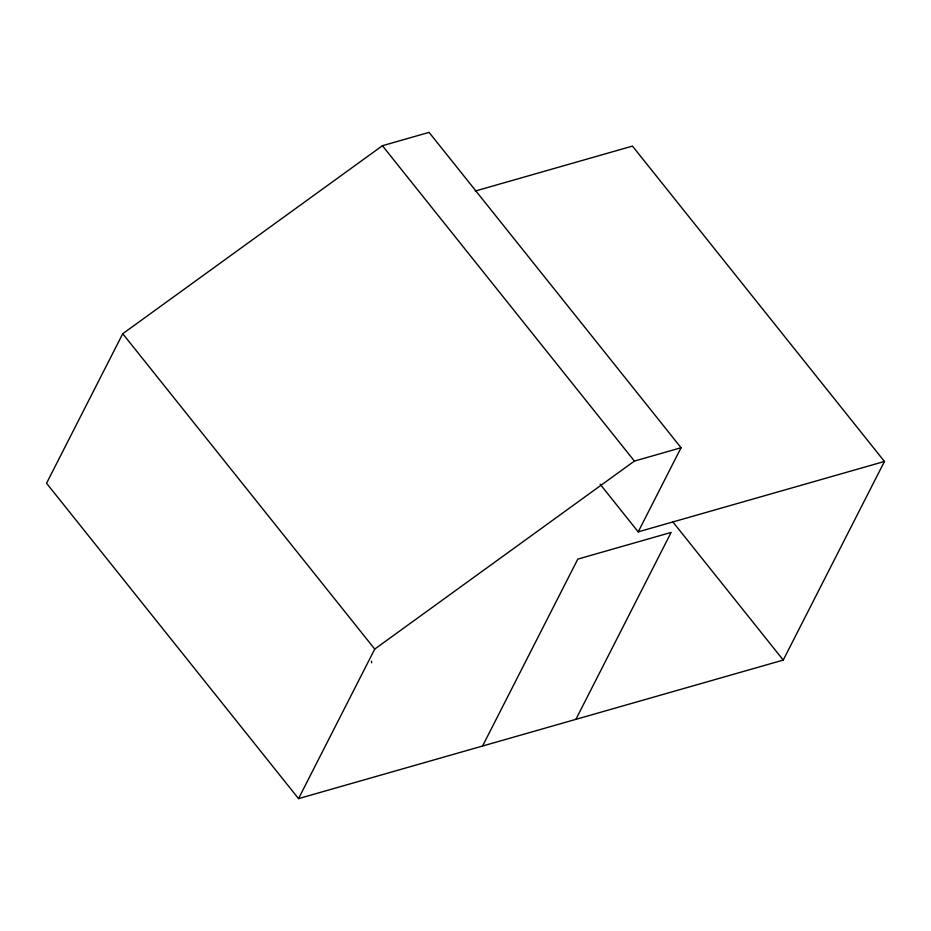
<?xml version="1.0" encoding="UTF-8"?>
<svg xmlns="http://www.w3.org/2000/svg" width="931" height="931" viewBox="0 0 931 931"><rect width="100%" height="100%" fill="white"/><g stroke="black" fill="none" stroke-linecap="round" stroke-linejoin="round"><path stroke-width="1.4" d="M600.134 484.213L638.201 531.857L681.061 447.741L429.075 132.377L382.42 145.713L122.741 333.717L46.55 483.259L298.537 798.623L783.25 660.079L884.45 461.462L632.463 146.097L475.252 191.041M298.537 798.623L374.739 649.082L634.407 461.078L681.061 447.741M482.572 746.022L577.825 559.1L671.135 532.427L575.893 719.349M638.201 531.857L884.45 461.462M382.42 145.713L634.407 461.078M672.671 521.674L783.25 660.079M122.741 333.717L374.739 649.082M371.457 661.196L371.678 662.814"/></g></svg>
